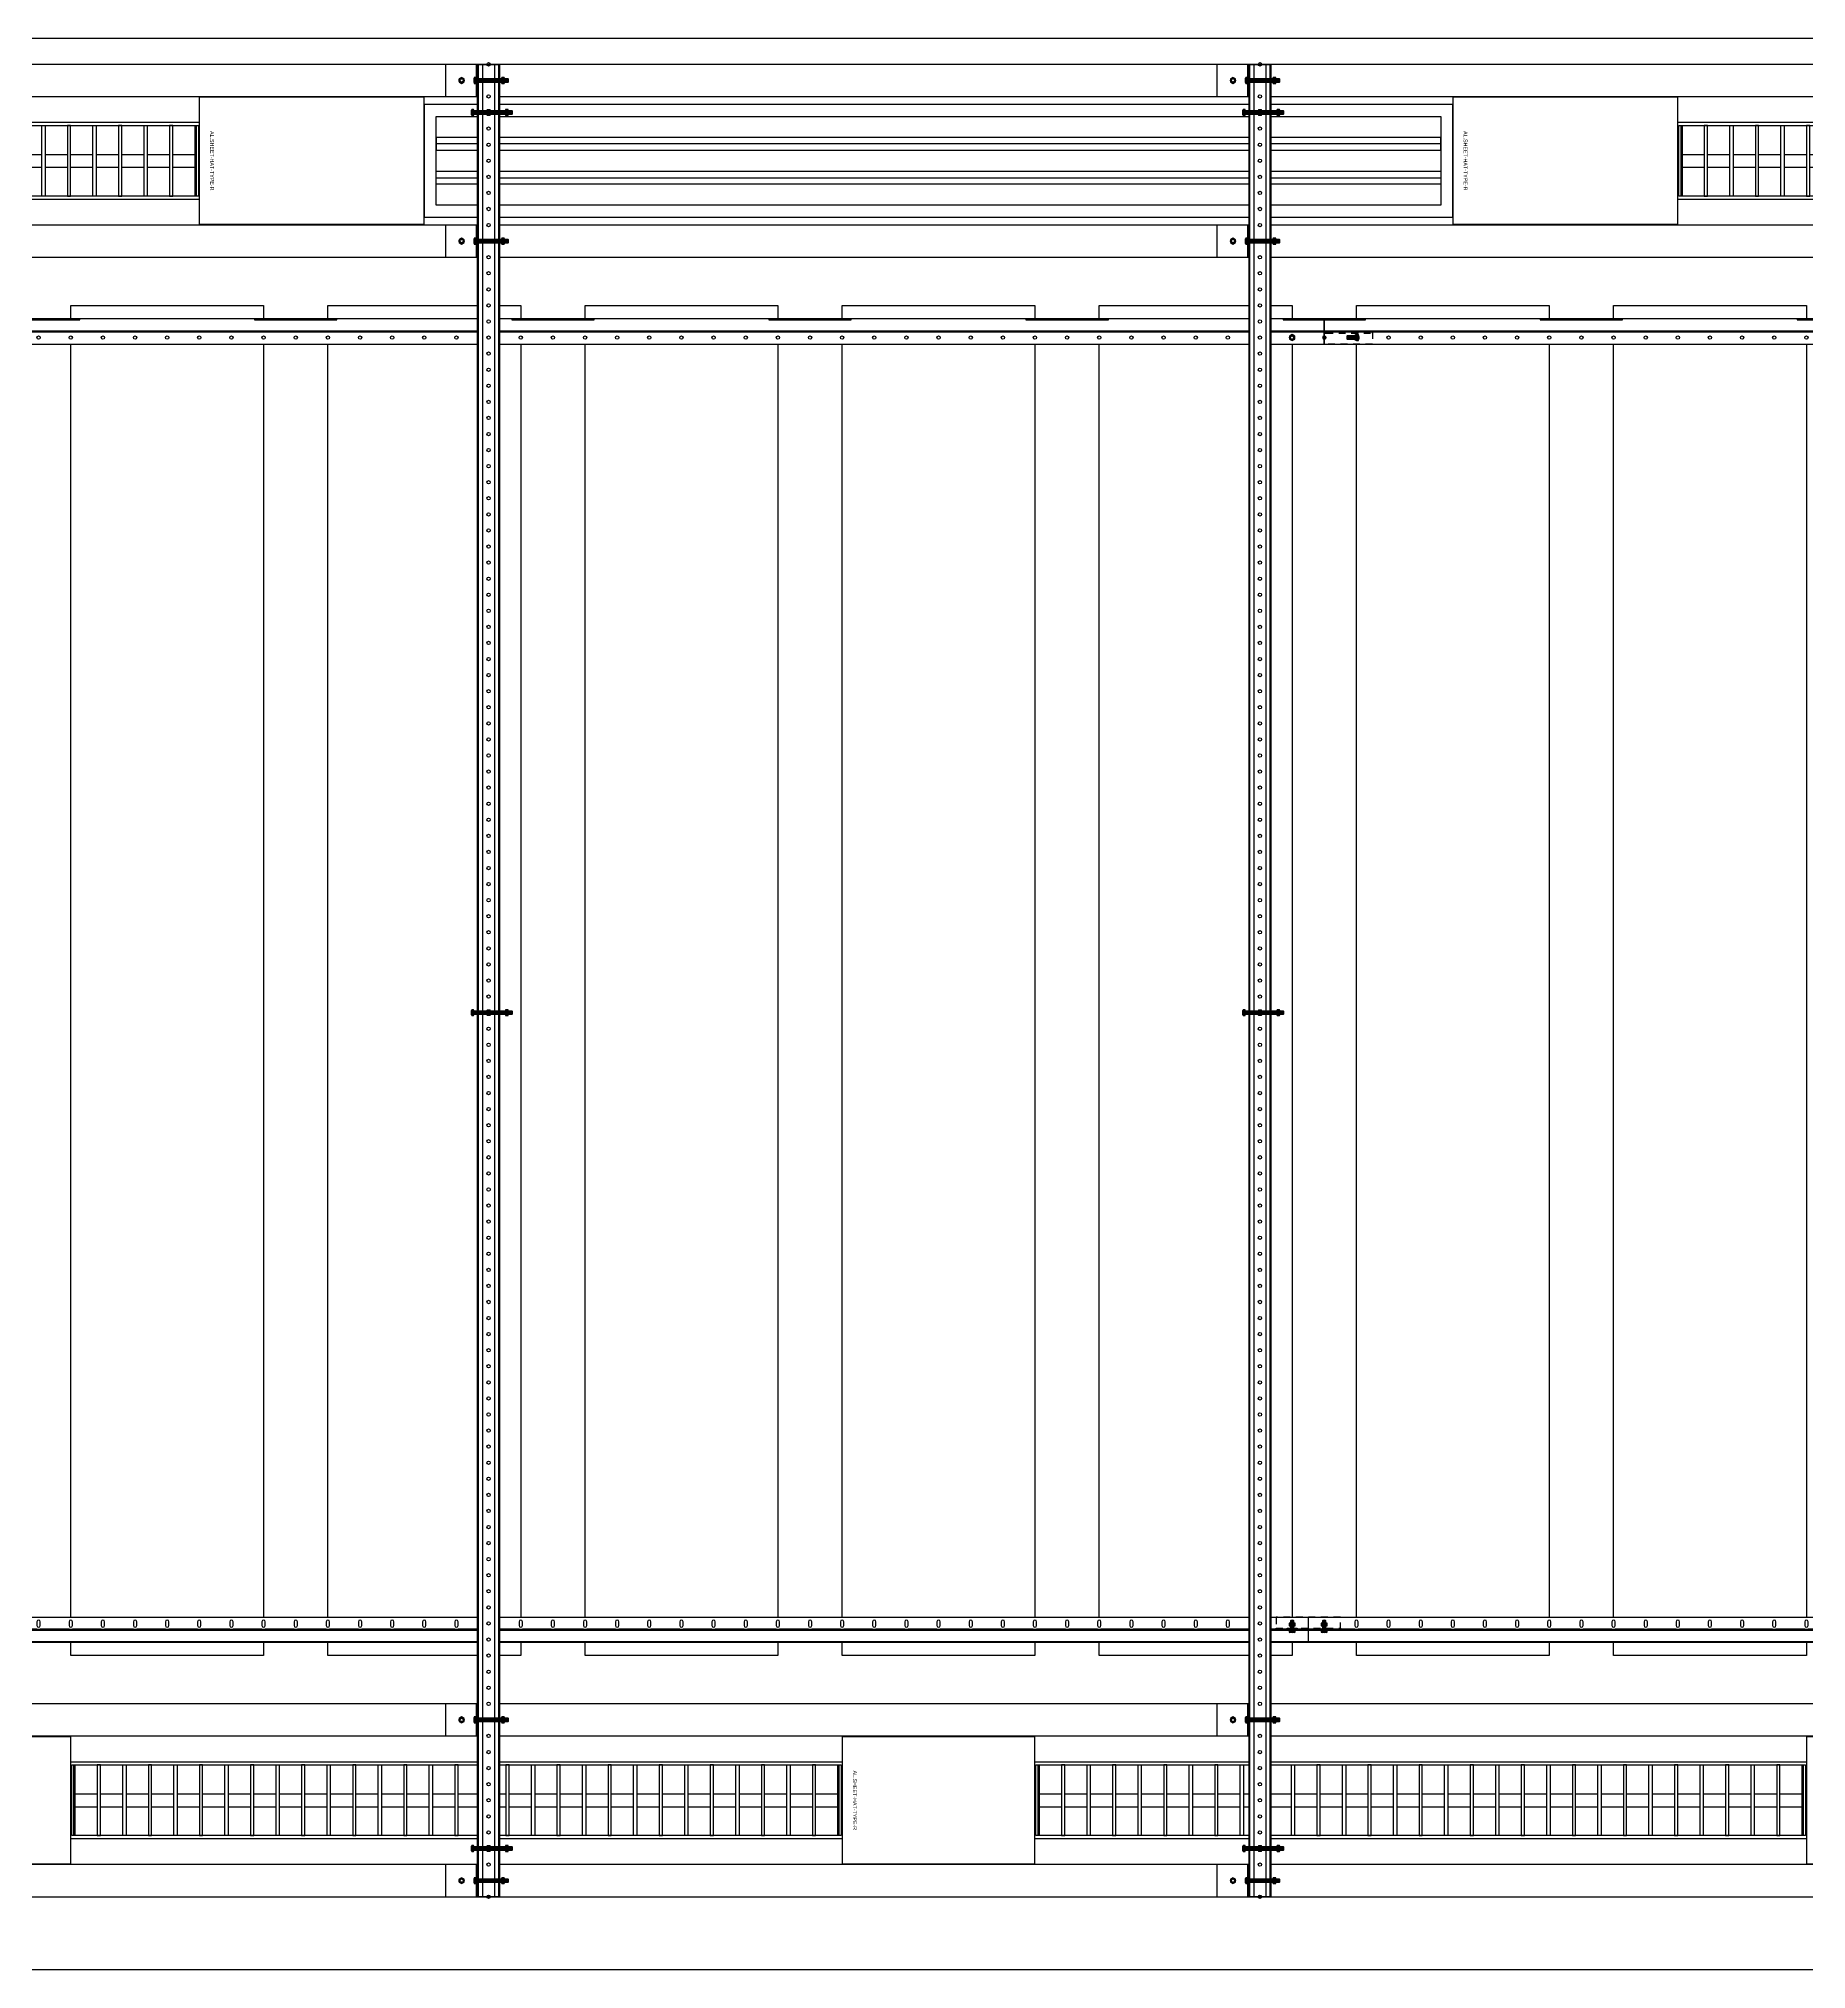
# Model space of a CAD drawing. Header units: millimetres. Extents: x -962357 to -591296, y -223672 to 59420.
# Drawn here: x -806980 to -804230, y -129772 to -126769 of the extents above; entities that cross this region are included whole.
import ezdxf
from ezdxf.enums import TextEntityAlignment as Align

# ---------------------------------------------------------------- set-up
doc = ezdxf.new("R2010")
doc.units = ezdxf.units.MM
doc.linetypes.add('TA_HL_003.00000', pattern=[19.5, 10.65, -8.85])
for name, color, linetype in [('000 - H A T C H', 8, 'Continuous'), ('000 - WIPEOUT', 250, 'Continuous'), ('001 - ASCESSORIES', 251, 'Continuous'), ('A04_TUBE SERIES', 2, 'Continuous'), ('A11_ALU.SOLID SHEET', 2, 'Continuous')]:
    doc.layers.add(name, color=color, linetype=linetype)
pattern_1 = [(110, (-0.5, 0), (-0.939693, -0.34202), []), (110, (-0.2012, 0.6409), (-0.939693, -0.34202), [1.25, -0.25, 0, -0.25])]

# ---------------------------------------------------------------- blocks, each defined once
blk = doc.blocks.new('*U4621')
at = {"color": 1}
blk.add_wipeout([(600, -60), (-600, -60), (-600, 60), (600, 60)], dxfattribs=at).dxf.layer = '000 - WIPEOUT'
at = {"layer": '001 - ASCESSORIES', "color": 0}
blk.add_lwpolyline([(600, -60), (-600, -60), (-600, 60), (600, 60)], close=True, dxfattribs=at)
at = {"layer": '001 - ASCESSORIES'}
for points in [[(-593.5, -55), (-598.5, -55), (-598.5, 55), (-593.5, 55)], [(595, -55), (-595, -55), (-595, 55), (595, 55)], [(-558.8, -55), (-553.8, -55), (-553.8, 55), (-558.8, 55)], [(-514, -55), (-519, -55), (-519, 55), (-514, 55)], [(-479.3, -55), (-474.3, -55), (-474.3, 55), (-479.3, 55)], [(-434.6, -55), (-439.6, -55), (-439.6, 55), (-434.6, 55)], [(-399.8, -55), (-394.8, -55), (-394.8, 55), (-399.8, 55)], [(-355.1, -55), (-360.1, -55), (-360.1, 55), (-355.1, 55)], [(-320.4, -55), (-315.4, -55), (-315.4, 55), (-320.4, 55)], [(-275.6, -55), (-280.6, -55), (-280.6, 55), (-275.6, 55)], [(-240.9, -55), (-235.9, -55), (-235.9, 55), (-240.9, 55)], [(-196.2, -55), (-201.2, -55), (-201.2, 55), (-196.2, 55)], [(-161.4, -55), (-156.4, -55), (-156.4, 55), (-161.4, 55)], [(-116.7, -55), (-121.7, -55), (-121.7, 55), (-116.7, 55)], [(-82, -55), (-77, -55), (-77, 55), (-82, 55)], [(-37.2, -55), (-42.2, -55), (-42.2, 55), (-37.2, 55)], [(-2.5, -55), (2.5, -55), (2.5, 55), (-2.5, 55)], [(42.2, -55), (37.2, -55), (37.2, 55), (42.2, 55)], [(77, -55), (82, -55), (82, 55), (77, 55)], [(121.7, -55), (116.7, -55), (116.7, 55), (121.7, 55)], [(156.4, -55), (161.4, -55), (161.4, 55), (156.4, 55)], [(201.2, -55), (196.2, -55), (196.2, 55), (201.2, 55)], [(235.9, -55), (240.9, -55), (240.9, 55), (235.9, 55)], [(280.6, -55), (275.6, -55), (275.6, 55), (280.6, 55)], [(315.4, -55), (320.4, -55), (320.4, 55), (315.4, 55)], [(360.1, -55), (355.1, -55), (355.1, 55), (360.1, 55)], [(394.8, -55), (399.8, -55), (399.8, 55), (394.8, 55)], [(439.6, -55), (434.6, -55), (434.6, 55), (439.6, 55)], [(474.3, -55), (479.3, -55), (479.3, 55), (474.3, 55)], [(519, -55), (514, -55), (514, 55), (519, 55)], [(553.8, -55), (558.8, -55), (558.8, 55), (553.8, 55)], [(598.5, -55), (593.5, -55), (593.5, 55), (598.5, 55)]]:
    blk.add_lwpolyline(points, close=True, dxfattribs=at)
for points in [[(-593.5, 10), (-558.8, 10)], [(-553.8, 10), (-519, 10)], [(-514, 10), (-479.3, 10)], [(-474.3, 10), (-439.6, 10)], [(-434.6, 10), (-399.8, 10)], [(-394.8, 10), (-360.1, 10)], [(-355.1, 10), (-320.4, 10)], [(-315.4, 10), (-280.6, 10)], [(-275.6, 10), (-240.9, 10)], [(-235.9, 10), (-201.2, 10)], [(-196.2, 10), (-161.4, 10)], [(-156.4, 10), (-121.7, 10)], [(-116.7, 10), (-82, 10)], [(-77, 10), (-42.2, 10)], [(-37.2, 10), (-2.5, 10)], [(2.5, 10), (37.2, 10)], [(42.2, 10), (77, 10)], [(82, 10), (116.7, 10)], [(121.7, 10), (156.4, 10)], [(161.4, 10), (196.2, 10)], [(201.2, 10), (235.9, 10)], [(240.9, 10), (275.6, 10)], [(280.6, 10), (315.4, 10)], [(320.4, 10), (355.1, 10)], [(360.1, 10), (394.8, 10)], [(399.8, 10), (434.6, 10)], [(439.6, 10), (474.3, 10)], [(479.3, 10), (514, 10)], [(519, 10), (553.8, 10)], [(558.8, 10), (593.5, 10)], [(-593.5, -10), (-558.8, -10)], [(-553.8, -10), (-519, -10)], [(-514, -10), (-479.3, -10)], [(-474.3, -10), (-439.6, -10)], [(-434.6, -10), (-399.8, -10)], [(-394.8, -10), (-360.1, -10)], [(-355.1, -10), (-320.4, -10)], [(-315.4, -10), (-280.6, -10)], [(-275.6, -10), (-240.9, -10)], [(-235.9, -10), (-201.2, -10)], [(-196.2, -10), (-161.4, -10)], [(-156.4, -10), (-121.7, -10)], [(-116.7, -10), (-82, -10)], [(-77, -10), (-42.2, -10)], [(-37.2, -10), (-2.5, -10)], [(2.5, -10), (37.2, -10)], [(42.2, -10), (77, -10)], [(82, -10), (116.7, -10)], [(121.7, -10), (156.4, -10)], [(161.4, -10), (196.2, -10)], [(201.2, -10), (235.9, -10)], [(240.9, -10), (275.6, -10)], [(280.6, -10), (315.4, -10)], [(320.4, -10), (355.1, -10)], [(360.1, -10), (394.8, -10)], [(399.8, -10), (434.6, -10)], [(439.6, -10), (474.3, -10)], [(479.3, -10), (514, -10)], [(519, -10), (553.8, -10)], [(558.8, -10), (593.5, -10)]]:
    blk.add_lwpolyline(points, dxfattribs=at)
blk = doc.blocks.new('*U4622')
at = {"layer": 'A11_ALU.SOLID SHEET', "color": 0}
blk.add_lwpolyline([(350, -98.8), (350, 98.8), (0, 98.8), (0, -98.8)], close=True, dxfattribs=at)
at = {"layer": 'Defpoints', "color": 250}
blk.add_point((0, 0), dxfattribs=at)
blk.add_text('AL.SHEET-HAT-TYPE-R', height=6, rotation=270, dxfattribs=at).set_placement((15, 0), align=Align.BOTTOM_CENTER)
blk = doc.blocks.new('*U4623')
at = {"layer": '001 - ASCESSORIES', "color": 0, "linetype": 'ByBlock'}
blk.add_lwpolyline([(800, 87.5), (-800, 87.5), (-800, -87.5), (800, -87.5)], close=True, dxfattribs=at)
at = {"layer": '001 - ASCESSORIES', "linetype": 'ByBlock'}
for points in [[(-781.5, 69), (781.5, 69), (781.5, -69), (-781.5, -69)], [(781.5, 36.3), (-781.5, 36.3), (-781.5, 16.3), (781.5, 16.3)], [(-781.5, -16.3), (781.5, -16.3), (781.5, -36.3), (-781.5, -36.3)]]:
    blk.add_lwpolyline(points, close=True, dxfattribs=at)
for points in [[(781.5, 26.3), (-781.5, 26.3)], [(-781.5, -26.3), (781.5, -26.3)]]:
    blk.add_lwpolyline(points, dxfattribs=at)
blk = doc.blocks.new('*U4626')
at = {"layer": 'A11_ALU.SOLID SHEET', "color": 0}
blk.add_lwpolyline([(300, -98.8), (300, 98.8), (0, 98.8), (0, -98.8)], close=True, dxfattribs=at)
at = {"layer": 'Defpoints', "color": 250}
blk.add_point((0, 0), dxfattribs=at)
blk.add_text('AL.SHEET-HAT-TYPE-R', height=6, rotation=270, dxfattribs=at).set_placement((15, 0), align=Align.BOTTOM_CENTER)
blk = doc.blocks.new('*U4642')
blk.add_attdef('EXTR.OVL-LENGTH_', (-25, -59.1), '', height=5)
blk.add_wipeout([(-25, 0), (25, 0), (25, 67400), (-25, 67400)]).dxf.layer = '000 - WIPEOUT'
at = {"layer": 'A04_TUBE SERIES', "color": 0}
blk.add_lwpolyline([(-25, 0), (25, 0), (25, 67400), (-25, 67400)], close=True, dxfattribs=at)
blk = doc.blocks.new('*U4644')
blk.add_attdef('EXTR.OVL-LENGTH_', (-25, -59.1), '', height=5)
blk.add_wipeout([(-25, 0), (25, 0), (25, 67400), (-25, 67400)]).dxf.layer = '000 - WIPEOUT'
at = {"layer": 'A04_TUBE SERIES', "color": 0}
blk.add_lwpolyline([(-25, 0), (25, 0), (25, 67400), (-25, 67400)], close=True, dxfattribs=at)
blk = doc.blocks.new('*U4646')
blk.add_attdef('EXTR.OVL-LENGTH_', (-25, -59.1), '', height=5)
blk.add_wipeout([(-25, 0), (25, 0), (25, 67400), (-25, 67400)]).dxf.layer = '000 - WIPEOUT'
at = {"layer": 'A04_TUBE SERIES', "color": 0}
blk.add_lwpolyline([(-25, 0), (25, 0), (25, 67400), (-25, 67400)], close=True, dxfattribs=at)
blk = doc.blocks.new('*U4648')
blk.add_attdef('EXTR.OVL-LENGTH_', (-25, -59.1), '', height=5)
blk.add_wipeout([(-25, 0), (25, 0), (25, 67400), (-25, 67400)]).dxf.layer = '000 - WIPEOUT'
at = {"layer": 'A04_TUBE SERIES', "color": 0}
blk.add_lwpolyline([(-25, 0), (25, 0), (25, 67400), (-25, 67400)], close=True, dxfattribs=at)
blk = doc.blocks.new('*U4717')
at = {"color": 3}
for points in [[(-1050, -11250), (1050, -11250), (1050, -11550), (-1050, -11550)], [(-1050, -11650), (1050, -11650), (1050, -11950), (-1050, -11950)], [(-1050, -12050), (1050, -12050), (1050, -12350), (-1050, -12350)], [(-1050, -12450), (1050, -12450), (1050, -12750), (-1050, -12750)], [(-1050, -12850), (1050, -12850), (1050, -13150), (-1050, -13150)], [(-1050, -13250), (1050, -13250), (1050, -13550), (-1050, -13550)], [(-1050, -13650), (1050, -13650), (1050, -13950), (-1050, -13950)]]:
    blk.add_wipeout(points, dxfattribs=at).dxf.layer = '000 - WIPEOUT'
at = {"layer": 'A11_ALU.SOLID SHEET', "color": 0, "linetype": 'ByBlock'}
for points in [[(-1050, -11550), (1050, -11550), (1050, -11250), (-1050, -11250)], [(-1050, -11950), (1050, -11950), (1050, -11650), (-1050, -11650)], [(-1050, -12350), (1050, -12350), (1050, -12050), (-1050, -12050)], [(-1050, -12750), (1050, -12750), (1050, -12450), (-1050, -12450)], [(-1050, -13150), (1050, -13150), (1050, -12850), (-1050, -12850)], [(-1050, -13550), (1050, -13550), (1050, -13250), (-1050, -13250)], [(-1050, -13950), (1050, -13950), (1050, -13650), (-1050, -13650)]]:
    blk.add_lwpolyline(points, close=True, dxfattribs=at)
blk = doc.blocks.new('000 - ASSCESSORIES_FAMELINE_GALV.BRACKET_FITTING_Z-PROFILE_HR-02AA_TOP_VIEW')
blk.add_wipeout([(-1200, 39), (1200, 39), (1200, 0), (-1200, 0)]).dxf.layer = '000 - WIPEOUT'
at = {"layer": '001 - ASCESSORIES', "linetype": 'Continuous'}
for p, q in [((-1200, 39), (1200, 39)), ((-1200, 0), (1200, 0))]:
    blk.add_line(p, q, dxfattribs=at)
at = {"layer": '001 - ASCESSORIES', "color": 1, "linetype": 'ByBlock'}
for p, q in [((-1127.6, 20.2), (-1127.6, 19)), ((-1077.6, 20.2), (-1077.6, 19)), ((-1027.6, 20.2), (-1027.6, 19)), ((-977.6, 20.2), (-977.6, 19)), ((-927.6, 20.2), (-927.6, 19)), ((-877.6, 20.2), (-877.6, 19)), ((-827.6, 20.2), (-827.6, 19)), ((-777.6, 20.2), (-777.6, 19)), ((-727.6, 20.2), (-727.6, 19)), ((-677.6, 20.2), (-677.6, 19)), ((-627.6, 20.2), (-627.6, 19)), ((-577.6, 20.2), (-577.6, 19)), ((-527.6, 20.2), (-527.6, 19)), ((-477.6, 20.2), (-477.6, 19)), ((-427.6, 20.2), (-427.6, 19)), ((-377.6, 20.2), (-377.6, 19)), ((-327.6, 20.2), (-327.6, 19)), ((-277.6, 20.2), (-277.6, 19)), ((-227.6, 20.2), (-227.6, 19)), ((-177.6, 20.2), (-177.6, 19)), ((-127.6, 20.2), (-127.6, 19)), ((-77.6, 20.2), (-77.6, 19)), ((-27.6, 20.2), (-27.6, 19)), ((22.4, 20.2), (22.4, 19)), ((72.4, 20.2), (72.4, 19)), ((122.4, 20.2), (122.4, 19)), ((172.4, 20.2), (172.4, 19)), ((222.4, 20.2), (222.4, 19)), ((272.4, 20.2), (272.4, 19)), ((322.4, 20.2), (322.4, 19)), ((372.4, 20.2), (372.4, 19)), ((422.4, 20.2), (422.4, 19)), ((472.4, 20.2), (472.4, 19)), ((522.4, 20.2), (522.4, 19)), ((572.4, 20.2), (572.4, 19)), ((622.4, 20.2), (622.4, 19)), ((672.4, 20.2), (672.4, 19)), ((722.4, 20.2), (722.4, 19)), ((772.4, 20.2), (772.4, 19)), ((822.4, 20.2), (822.4, 19)), ((872.4, 20.2), (872.4, 19)), ((922.4, 20.2), (922.4, 19)), ((972.4, 20.2), (972.4, 19)), ((1022.4, 20.2), (1022.4, 19)), ((1072.4, 20.2), (1072.4, 19)), ((1122.4, 20.2), (1122.4, 19)), ((1172.4, 20.2), (1172.4, 19))]:
    blk.add_line(p, q, dxfattribs=at)
at = {"layer": '001 - ASCESSORIES', "color": 0, "linetype": 'ByBlock'}
blk.add_lwpolyline([(-1200, 39), (1200, 39), (1200, 19), (-1200, 19)], close=True, dxfattribs=at)
at = {"layer": '001 - ASCESSORIES'}
for points in [[(-1172.4, 26), (-1172.4, 32, 1), (-1177.6, 32), (-1177.6, 26, 1)], [(-1122.4, 26), (-1122.4, 32, 1), (-1127.6, 32), (-1127.6, 26, 1)], [(-1072.4, 26), (-1072.4, 32, 1), (-1077.6, 32), (-1077.6, 26, 1)], [(-1022.4, 26), (-1022.4, 32, 1), (-1027.6, 32), (-1027.6, 26, 1)], [(-972.4, 26), (-972.4, 32, 1), (-977.6, 32), (-977.6, 26, 1)], [(-922.4, 26), (-922.4, 32, 1), (-927.6, 32), (-927.6, 26, 1)], [(-872.4, 26), (-872.4, 32, 1), (-877.6, 32), (-877.6, 26, 1)], [(-822.4, 26), (-822.4, 32, 1), (-827.6, 32), (-827.6, 26, 1)], [(-772.4, 26), (-772.4, 32, 1), (-777.6, 32), (-777.6, 26, 1)], [(-722.4, 26), (-722.4, 32, 1), (-727.6, 32), (-727.6, 26, 1)], [(-672.4, 26), (-672.4, 32, 1), (-677.6, 32), (-677.6, 26, 1)], [(-622.4, 26), (-622.4, 32, 1), (-627.6, 32), (-627.6, 26, 1)], [(-572.4, 26), (-572.4, 32, 1), (-577.6, 32), (-577.6, 26, 1)], [(-522.4, 26), (-522.4, 32, 1), (-527.6, 32), (-527.6, 26, 1)], [(-472.4, 26), (-472.4, 32, 1), (-477.6, 32), (-477.6, 26, 1)], [(-422.4, 26), (-422.4, 32, 1), (-427.6, 32), (-427.6, 26, 1)], [(-372.4, 26), (-372.4, 32, 1), (-377.6, 32), (-377.6, 26, 1)], [(-322.4, 26), (-322.4, 32, 1), (-327.6, 32), (-327.6, 26, 1)], [(-272.4, 26), (-272.4, 32, 1), (-277.6, 32), (-277.6, 26, 1)], [(-222.4, 26), (-222.4, 32, 1), (-227.6, 32), (-227.6, 26, 1)], [(-172.4, 26), (-172.4, 32, 1), (-177.6, 32), (-177.6, 26, 1)], [(-122.4, 26), (-122.4, 32, 1), (-127.6, 32), (-127.6, 26, 1)], [(-72.4, 26), (-72.4, 32, 1), (-77.6, 32), (-77.6, 26, 1)], [(-22.4, 26), (-22.4, 32, 1), (-27.6, 32), (-27.6, 26, 1)], [(27.6, 26), (27.6, 32, 1), (22.4, 32), (22.4, 26, 1)], [(77.6, 26), (77.6, 32, 1), (72.4, 32), (72.4, 26, 1)], [(127.6, 26), (127.6, 32, 1), (122.4, 32), (122.4, 26, 1)], [(177.6, 26), (177.6, 32, 1), (172.4, 32), (172.4, 26, 1)], [(227.6, 26), (227.6, 32, 1), (222.4, 32), (222.4, 26, 1)], [(277.6, 26), (277.6, 32, 1), (272.4, 32), (272.4, 26, 1)], [(327.6, 26), (327.6, 32, 1), (322.4, 32), (322.4, 26, 1)], [(377.6, 26), (377.6, 32, 1), (372.4, 32), (372.4, 26, 1)], [(427.6, 26), (427.6, 32, 1), (422.4, 32), (422.4, 26, 1)], [(477.6, 26), (477.6, 32, 1), (472.4, 32), (472.4, 26, 1)], [(527.6, 26), (527.6, 32, 1), (522.4, 32), (522.4, 26, 1)], [(577.6, 26), (577.6, 32, 1), (572.4, 32), (572.4, 26, 1)], [(627.6, 26), (627.6, 32, 1), (622.4, 32), (622.4, 26, 1)], [(677.6, 26), (677.6, 32, 1), (672.4, 32), (672.4, 26, 1)], [(727.6, 26), (727.6, 32, 1), (722.4, 32), (722.4, 26, 1)], [(777.6, 26), (777.6, 32, 1), (772.4, 32), (772.4, 26, 1)], [(827.6, 26), (827.6, 32, 1), (822.4, 32), (822.4, 26, 1)], [(877.6, 26), (877.6, 32, 1), (872.4, 32), (872.4, 26, 1)], [(927.6, 26), (927.6, 32, 1), (922.4, 32), (922.4, 26, 1)], [(977.6, 26), (977.6, 32, 1), (972.4, 32), (972.4, 26, 1)], [(1027.6, 26), (1027.6, 32, 1), (1022.4, 32), (1022.4, 26, 1)], [(1077.6, 26), (1077.6, 32, 1), (1072.4, 32), (1072.4, 26, 1)], [(1127.6, 26), (1127.6, 32, 1), (1122.4, 32), (1122.4, 26, 1)], [(1177.6, 26), (1177.6, 32, 1), (1172.4, 32), (1172.4, 26, 1)]]:
    blk.add_lwpolyline(points, format="xyb", close=True, dxfattribs=at)
at = {"layer": '001 - ASCESSORIES', "color": 1, "linetype": 'ByBlock'}
for points in [[(-1200, 20.2), (-1177.6, 20.2), (-1177.6, 19), (-1200, 19)], [(-1177.6, 20.2), (-1172.4, 20.2), (-1172.4, 19), (-1177.6, 19)], [(-1127.6, 20.2), (-1172.4, 20.2), (-1172.4, 19), (-1127.6, 19)], [(-1127.6, 20.2), (-1122.4, 20.2), (-1122.4, 19), (-1127.6, 19)], [(-1077.6, 20.2), (-1122.4, 20.2), (-1122.4, 19), (-1077.6, 19)], [(-1077.6, 20.2), (-1072.4, 20.2), (-1072.4, 19), (-1077.6, 19)], [(-1027.6, 20.2), (-1072.4, 20.2), (-1072.4, 19), (-1027.6, 19)], [(-1027.6, 20.2), (-1022.4, 20.2), (-1022.4, 19), (-1027.6, 19)], [(-977.6, 20.2), (-1022.4, 20.2), (-1022.4, 19), (-977.6, 19)], [(-977.6, 20.2), (-972.4, 20.2), (-972.4, 19), (-977.6, 19)], [(-927.6, 20.2), (-972.4, 20.2), (-972.4, 19), (-927.6, 19)], [(-927.6, 20.2), (-922.4, 20.2), (-922.4, 19), (-927.6, 19)], [(-877.6, 20.2), (-922.4, 20.2), (-922.4, 19), (-877.6, 19)], [(-877.6, 20.2), (-872.4, 20.2), (-872.4, 19), (-877.6, 19)], [(-827.6, 20.2), (-872.4, 20.2), (-872.4, 19), (-827.6, 19)], [(-827.6, 20.2), (-822.4, 20.2), (-822.4, 19), (-827.6, 19)], [(-777.6, 20.2), (-822.4, 20.2), (-822.4, 19), (-777.6, 19)], [(-777.6, 20.2), (-772.4, 20.2), (-772.4, 19), (-777.6, 19)], [(-727.6, 20.2), (-772.4, 20.2), (-772.4, 19), (-727.6, 19)], [(-727.6, 20.2), (-722.4, 20.2), (-722.4, 19), (-727.6, 19)], [(-677.6, 20.2), (-722.4, 20.2), (-722.4, 19), (-677.6, 19)], [(-677.6, 20.2), (-672.4, 20.2), (-672.4, 19), (-677.6, 19)], [(-627.6, 20.2), (-672.4, 20.2), (-672.4, 19), (-627.6, 19)], [(-627.6, 20.2), (-622.4, 20.2), (-622.4, 19), (-627.6, 19)], [(-577.6, 20.2), (-622.4, 20.2), (-622.4, 19), (-577.6, 19)], [(-577.6, 20.2), (-572.4, 20.2), (-572.4, 19), (-577.6, 19)], [(-527.6, 20.2), (-572.4, 20.2), (-572.4, 19), (-527.6, 19)], [(-527.6, 20.2), (-522.4, 20.2), (-522.4, 19), (-527.6, 19)], [(-477.6, 20.2), (-522.4, 20.2), (-522.4, 19), (-477.6, 19)], [(-477.6, 20.2), (-472.4, 20.2), (-472.4, 19), (-477.6, 19)], [(-427.6, 20.2), (-472.4, 20.2), (-472.4, 19), (-427.6, 19)], [(-427.6, 20.2), (-422.4, 20.2), (-422.4, 19), (-427.6, 19)], [(-377.6, 20.2), (-422.4, 20.2), (-422.4, 19), (-377.6, 19)], [(-377.6, 20.2), (-372.4, 20.2), (-372.4, 19), (-377.6, 19)], [(-327.6, 20.2), (-372.4, 20.2), (-372.4, 19), (-327.6, 19)], [(-327.6, 20.2), (-322.4, 20.2), (-322.4, 19), (-327.6, 19)], [(-277.6, 20.2), (-322.4, 20.2), (-322.4, 19), (-277.6, 19)], [(-277.6, 20.2), (-272.4, 20.2), (-272.4, 19), (-277.6, 19)], [(-227.6, 20.2), (-272.4, 20.2), (-272.4, 19), (-227.6, 19)], [(-227.6, 20.2), (-222.4, 20.2), (-222.4, 19), (-227.6, 19)], [(-177.6, 20.2), (-222.4, 20.2), (-222.4, 19), (-177.6, 19)], [(-177.6, 20.2), (-172.4, 20.2), (-172.4, 19), (-177.6, 19)], [(-127.6, 20.2), (-172.4, 20.2), (-172.4, 19), (-127.6, 19)], [(-127.6, 20.2), (-122.4, 20.2), (-122.4, 19), (-127.6, 19)], [(-77.6, 20.2), (-122.4, 20.2), (-122.4, 19), (-77.6, 19)], [(-77.6, 20.2), (-72.4, 20.2), (-72.4, 19), (-77.6, 19)], [(-27.6, 20.2), (-72.4, 20.2), (-72.4, 19), (-27.6, 19)], [(-27.6, 20.2), (-22.4, 20.2), (-22.4, 19), (-27.6, 19)], [(22.4, 20.2), (-22.4, 20.2), (-22.4, 19), (22.4, 19)], [(22.4, 20.2), (27.6, 20.2), (27.6, 19), (22.4, 19)], [(72.4, 20.2), (27.6, 20.2), (27.6, 19), (72.4, 19)], [(72.4, 20.2), (77.6, 20.2), (77.6, 19), (72.4, 19)], [(122.4, 20.2), (77.6, 20.2), (77.6, 19), (122.4, 19)], [(122.4, 20.2), (127.6, 20.2), (127.6, 19), (122.4, 19)], [(172.4, 20.2), (127.6, 20.2), (127.6, 19), (172.4, 19)], [(172.4, 20.2), (177.6, 20.2), (177.6, 19), (172.4, 19)], [(222.4, 20.2), (177.6, 20.2), (177.6, 19), (222.4, 19)], [(222.4, 20.2), (227.6, 20.2), (227.6, 19), (222.4, 19)], [(272.4, 20.2), (227.6, 20.2), (227.6, 19), (272.4, 19)], [(272.4, 20.2), (277.6, 20.2), (277.6, 19), (272.4, 19)], [(322.4, 20.2), (277.6, 20.2), (277.6, 19), (322.4, 19)], [(322.4, 20.2), (327.6, 20.2), (327.6, 19), (322.4, 19)], [(372.4, 20.2), (327.6, 20.2), (327.6, 19), (372.4, 19)], [(372.4, 20.2), (377.6, 20.2), (377.6, 19), (372.4, 19)], [(422.4, 20.2), (377.6, 20.2), (377.6, 19), (422.4, 19)], [(422.4, 20.2), (427.6, 20.2), (427.6, 19), (422.4, 19)], [(472.4, 20.2), (427.6, 20.2), (427.6, 19), (472.4, 19)], [(472.4, 20.2), (477.6, 20.2), (477.6, 19), (472.4, 19)], [(522.4, 20.2), (477.6, 20.2), (477.6, 19), (522.4, 19)], [(522.4, 20.2), (527.6, 20.2), (527.6, 19), (522.4, 19)], [(572.4, 20.2), (527.6, 20.2), (527.6, 19), (572.4, 19)], [(572.4, 20.2), (577.6, 20.2), (577.6, 19), (572.4, 19)], [(622.4, 20.2), (577.6, 20.2), (577.6, 19), (622.4, 19)], [(622.4, 20.2), (627.6, 20.2), (627.6, 19), (622.4, 19)], [(672.4, 20.2), (627.6, 20.2), (627.6, 19), (672.4, 19)], [(672.4, 20.2), (677.6, 20.2), (677.6, 19), (672.4, 19)], [(722.4, 20.2), (677.6, 20.2), (677.6, 19), (722.4, 19)], [(722.4, 20.2), (727.6, 20.2), (727.6, 19), (722.4, 19)], [(772.4, 20.2), (727.6, 20.2), (727.6, 19), (772.4, 19)], [(772.4, 20.2), (777.6, 20.2), (777.6, 19), (772.4, 19)], [(822.4, 20.2), (777.6, 20.2), (777.6, 19), (822.4, 19)], [(822.4, 20.2), (827.6, 20.2), (827.6, 19), (822.4, 19)], [(872.4, 20.2), (827.6, 20.2), (827.6, 19), (872.4, 19)], [(872.4, 20.2), (877.6, 20.2), (877.6, 19), (872.4, 19)], [(922.4, 20.2), (877.6, 20.2), (877.6, 19), (922.4, 19)], [(922.4, 20.2), (927.6, 20.2), (927.6, 19), (922.4, 19)], [(972.4, 20.2), (927.6, 20.2), (927.6, 19), (972.4, 19)], [(972.4, 20.2), (977.6, 20.2), (977.6, 19), (972.4, 19)], [(1022.4, 20.2), (977.6, 20.2), (977.6, 19), (1022.4, 19)], [(1022.4, 20.2), (1027.6, 20.2), (1027.6, 19), (1022.4, 19)], [(1072.4, 20.2), (1027.6, 20.2), (1027.6, 19), (1072.4, 19)], [(1072.4, 20.2), (1077.6, 20.2), (1077.6, 19), (1072.4, 19)], [(1122.4, 20.2), (1077.6, 20.2), (1077.6, 19), (1122.4, 19)], [(1122.4, 20.2), (1127.6, 20.2), (1127.6, 19), (1122.4, 19)], [(1172.4, 20.2), (1127.6, 20.2), (1127.6, 19), (1172.4, 19)], [(1172.4, 20.2), (1177.6, 20.2), (1177.6, 19), (1172.4, 19)], [(1200, 20.2), (1177.6, 20.2), (1177.6, 19), (1200, 19)]]:
    blk.add_lwpolyline(points, close=True, dxfattribs=at)
at = {"layer": '001 - ASCESSORIES'}
blk.add_lwpolyline([(-1200, 19), (1200, 19), (1200, 0), (-1200, 0)], close=True, dxfattribs=at)
at = {"layer": '001 - ASCESSORIES', "color": 2}
blk.add_lwpolyline([(-1200, 1.2), (1200, 1.2), (1200, 0), (-1200, 0)], close=True, dxfattribs=at)
blk = doc.blocks.new('*U4662')
at = {"color": 1}
for p, q in [((-3.5, 4.5), (3.5, 4.5)), ((-3.5, 0), (3.5, 0))]:
    blk.add_line(p, q, dxfattribs=at)
at = {"color": 0}
for points in [[(-2.3, 4.2, 0.249893), (-4.6, 4.2), (-4.6, 0.3, 0.249893), (-2.3, 0.3)], [(2.3, 4.2, 0.062422), (0, 4.5, 0.062422), (-2.3, 4.2), (-2.3, 0.3, 0.061692), (0, 0, 0.061692), (2.3, 0.3)], [(4.6, 4.2, 0.249893), (2.3, 4.2), (2.3, 0.3, 0.249893), (4.6, 0.3)]]:
    blk.add_lwpolyline(points, format="xyb", close=True, dxfattribs=at)
blk = doc.blocks.new('*U4707')
at = {"layer": '000 - H A T C H'}
h = blk.add_hatch(color=250, dxfattribs=at)
h.dxf.hatch_style = 1
edge = h.paths.add_edge_path()
edge.add_line((0.3, 4.6), (4.2, 4.6))
edge.add_arc((2, 3.5), 2.45, 0, 28.0609, ccw=False)
edge.add_line((4.5, 3.5), (4.5, 0))
edge.add_arc((-4.9, 0), 9.36, -0.0239, 0.0239, ccw=False)
edge.add_line((4.5, 0), (4.5, 0))
edge.add_arc((-4.9, 0), 9.36, -0.0239, 0.0239, ccw=False)
edge.add_line((4.5, 0), (4.5, -3.5))
edge.add_arc((2, -3.5), 2.45, -28.0609, 0, ccw=False)
edge.add_line((4.2, -4.6), (0.3, -4.6))
edge.add_arc((2.5, -3.5), 2.45, 180, 208.0609, ccw=False)
edge.add_line((0, -3.5), (0, 3.5))
edge.add_arc((2.5, 3.5), 2.45, 151.9391, 180, ccw=False)
at = {"layer": '001 - ASCESSORIES', "color": 0, "rotation": 270}
blk.add_blockref('*U4662', (0, 0), dxfattribs=at)
blk = doc.blocks.new('*U4682')
at = {"color": 1}
for p, q in [((-3.5, 3.5), (3.5, 3.5)), ((-3.5, 0), (3.5, 0))]:
    blk.add_line(p, q, dxfattribs=at)
at = {"color": 0}
for points in [[(-2.3, 3.2, 0.249855), (-4.6, 3.2), (-4.6, 0.3, 0.249855), (-2.3, 0.3)], [(2.3, 3.2, 0.062432), (0, 3.5, 0.062432), (-2.3, 3.2), (-2.3, 0.3, 0.061701), (0, 0, 0.061701), (2.3, 0.3)], [(4.6, 3.2, 0.249855), (2.3, 3.2), (2.3, 0.3, 0.249855), (4.6, 0.3)]]:
    blk.add_lwpolyline(points, format="xyb", close=True, dxfattribs=at)
blk = doc.blocks.new('*U4688')
at = {"layer": '000 - H A T C H'}
h = blk.add_hatch(dxfattribs=at)
h.set_pattern_fill('ANSI35', color=8, scale=4, angle=65)
h.set_pattern_definition(pattern_1)
h.paths.add_polyline_path([(0, -2.5), (14.5, -2.5), (14.5, 2.5), (0, 2.5)])
at = {"color": 8}
blk.add_line((14.5, -2.5), (14.5, 2.5), dxfattribs=at)
at = {"color": 1}
blk.add_lwpolyline([(14.5, 2.5), (0, 2.5), (0, -2.5), (14.5, -2.5), (15, -2), (15, 2)], close=True, dxfattribs=at)
blk = doc.blocks.new('*U4699')
at = {"layer": '000 - H A T C H'}
h = blk.add_hatch(color=250, dxfattribs=at)
h.dxf.hatch_style = 1
edge = h.paths.add_edge_path()
edge.add_line((-0.3, -4.6), (-3.2, -4.6))
edge.add_arc((-1, -3.5), 2.45, 180, 208.0569, ccw=False)
edge.add_line((-3.5, -3.5), (-3.5, 0))
edge.add_arc((5.9, 0), 9.36, 179.9761, 180.0239, ccw=False)
edge.add_line((-3.5, 0), (-3.5, 0))
edge.add_arc((5.9, 0), 9.36, 179.9761, 180.0239, ccw=False)
edge.add_line((-3.5, 0), (-3.5, 3.5))
edge.add_arc((-1, 3.5), 2.45, 151.9431, 180, ccw=False)
edge.add_line((-3.2, 4.6), (-0.3, 4.6))
edge.add_arc((-2.5, 3.5), 2.45, 360, 388.0569, ccw=False)
edge.add_line((0, 3.5), (0, -3.5))
edge.add_arc((-2.5, -3.5), 2.45, 331.9431, 360, ccw=False)
blk.add_blockref('*U4688', (0, 0))
at = {"layer": '001 - ASCESSORIES', "rotation": 90}
blk.add_blockref('*U4682', (0, 0), dxfattribs=at)
blk = doc.blocks.new('000 - ASSCESSORIES_FAMELINE_GALV._SPICE-FOR_HR-02A_TOP_VIEW')
at = {"layer": '001 - ASCESSORIES', "color": 0, "linetype": 'ByBlock'}
blk.add_lwpolyline([(-50, 0), (50, 0), (50, 18.8), (-50, 18.8)], close=True, dxfattribs=at)
at = {"layer": '001 - ASCESSORIES', "linetype": 'ByBlock'}
blk.add_lwpolyline([(-50, 2), (50, 2), (50, 0), (-50, 0)], close=True, dxfattribs=at)
at = {"layer": '001 - ASCESSORIES', "color": 1}
for points in [[(-32.6, 2), (-17.4, 2), (-17.4, 0), (-32.6, 0)], [(22.4, 2), (27.6, 2), (27.6, 0), (22.4, 0)]]:
    blk.add_lwpolyline(points, close=True, dxfattribs=at)
blk = doc.blocks.new('*U4946')
at = {"layer": '001 - ASCESSORIES', "linetype": 'ByBlock', "rotation": 180}
blk.add_blockref('000 - ASSCESSORIES_FAMELINE_GALV.BRACKET_FITTING_Z-PROFILE_HR-02AA_TOP_VIEW', (-14400, 39), dxfattribs=at)
blk.add_blockref('000 - ASSCESSORIES_FAMELINE_GALV.BRACKET_FITTING_Z-PROFILE_HR-02AA_TOP_VIEW', (-12000, 39), dxfattribs=at)
at = {"layer": '001 - ASCESSORIES', "rotation": 270}
for name, p in [('*U4699', (-13225, 20)), ('*U4707', (-13225, 13.6))]:
    blk.add_blockref(name, p, dxfattribs=at)
at = {"layer": '001 - ASCESSORIES', "linetype": 'TA_HL_003.00000', "rotation": 180}
blk.add_blockref('000 - ASSCESSORIES_FAMELINE_GALV._SPICE-FOR_HR-02A_TOP_VIEW', (-13200, 18.8), dxfattribs=at)
at = {"layer": '001 - ASCESSORIES', "rotation": 270}
for name, p in [('*U4699', (-13175, 20)), ('*U4707', (-13175, 13.6))]:
    blk.add_blockref(name, p, dxfattribs=at)
blk = doc.blocks.new('000 - ASSCESSORIES_FAMELINE_GALV.BRACKET_FITTING_Z-PROFILE_HR-02B_TOP_VIEW')
blk.add_wipeout([(-1200, 39), (1200, 39), (1200, 0), (-1200, 0)]).dxf.layer = '000 - WIPEOUT'
at = {"layer": '001 - ASCESSORIES', "linetype": 'ByBlock'}
blk.add_line((1200, 20.2), (-1200, 20.2), dxfattribs=at)
at = {"layer": '001 - ASCESSORIES'}
blk.add_line((1200, 19), (-1200, 19), dxfattribs=at)
at = {"layer": '001 - ASCESSORIES', "color": 0}
blk.add_lwpolyline([(-1200, 39), (-1200, 19), (1200, 19), (1200, 39)], close=True, dxfattribs=at)
at = {"layer": '001 - ASCESSORIES'}
blk.add_lwpolyline([(-1200, 19), (-1200, 0), (1200, 0), (1200, 19)], close=True, dxfattribs=at)
at = {"layer": '001 - ASCESSORIES', "color": 2}
for points in [[(-1200, 1.2), (-1200, 0), (-1135.9, 0), (-1135.9, 1.2)], [(-864.1, 1.2), (-864.1, 0), (-735.9, 0), (-735.9, 1.2)], [(-464.1, 1.2), (-464.1, 0), (-335.9, 0), (-335.9, 1.2)], [(-64.1, 1.2), (-64.1, 0), (64.1, 0), (64.1, 1.2)], [(335.9, 1.2), (335.9, 0), (464.1, 0), (464.1, 1.2)], [(735.9, 1.2), (735.9, 0), (864.1, 0), (864.1, 1.2)], [(1135.9, 1.2), (1135.9, 0), (1200, 0), (1200, 1.2)]]:
    blk.add_lwpolyline(points, close=True, dxfattribs=at)
at = {"layer": '001 - ASCESSORIES'}
for centre in [(-1150, 29), (-1100, 29), (-1050, 29), (-1000, 29), (-950, 29), (-900, 29), (-850, 29), (-800, 29), (-750, 29), (-700, 29), (-650, 29), (-600, 29), (-550, 29), (-500, 29), (-450, 29), (-400, 29), (-350, 29), (-300, 29), (-250, 29), (-200, 29), (-150, 29), (-100, 29), (-50, 29), (0, 29), (50, 29), (100, 29), (150, 29), (200, 29), (250, 29), (300, 29), (350, 29), (400, 29), (450, 29), (500, 29), (550, 29), (600, 29), (650, 29), (700, 29), (750, 29), (800, 29), (850, 29), (900, 29), (950, 29), (1000, 29), (1050, 29), (1100, 29), (1150, 29)]:
    blk.add_circle(centre, 2.6, dxfattribs=at)
for centre, start, end in [((-1200, 29), 270, 90), ((1200, 29), 90, 270)]:
    blk.add_arc(centre, 2.6, start, end, dxfattribs=at)
blk = doc.blocks.new('000 - ASSCESSORIES_FAMELINE_GALV._SPICE-FOR_HR-02B_TOP_VIEW')
at = {"layer": '001 - ASCESSORIES', "linetype": 'ByBlock'}
blk.add_lwpolyline([(-75, 6.8), (75, 6.8), (75, 8.8), (-75, 8.8)], close=True, dxfattribs=at)
at = {"layer": '001 - ASCESSORIES', "color": 0, "linetype": 'ByBlock'}
blk.add_lwpolyline([(-75, 8.8), (75, 8.8), (75, -10), (-75, -10)], close=True, dxfattribs=at)
at = {"layer": '001 - ASCESSORIES', "color": 1}
for points in [[(-57.6, 6.8), (-42.4, 6.8), (-42.4, 8.8), (-57.6, 8.8)], [(-2.6, 6.8), (2.6, 6.8), (2.6, 8.8), (-2.6, 8.8)], [(47.4, 6.8), (52.6, 6.8), (52.6, 8.8), (47.4, 8.8)]]:
    blk.add_lwpolyline(points, close=True, dxfattribs=at)
blk.add_lwpolyline([(-55, -2.6), (-45, -2.6, 1), (-45, 2.6), (-55, 2.6, 1)], format="xyb", close=True, dxfattribs=at)
at = {"layer": '001 - ASCESSORIES'}
for centre in [(0, 0), (50, 0)]:
    blk.add_circle(centre, 2.6, dxfattribs=at)
blk = doc.blocks.new('*U4659')
at = {"layer": '001 - ASCESSORIES', "color": 0, "linetype": 'ByBlock'}
blk.add_blockref('000 - ASSCESSORIES_FAMELINE_GALV._SPICE-FOR_HR-02B_TOP_VIEW', (0, 0), dxfattribs=at)
blk = doc.blocks.new('*U4663')
at = {"layer": '001 - ASCESSORIES', "color": 0}
blk.add_lwpolyline([(4.6, 0), (2.3, 4), (-2.3, 4), (-4.6, 0), (-2.3, -4), (2.3, -4)], close=True, dxfattribs=at)
at = {"layer": '001 - ASCESSORIES', "color": 8}
blk.add_circle((0, 0), 3.85, dxfattribs=at)
at = {"layer": '001 - ASCESSORIES', "color": 0}
blk.add_circle((0, 0), 2.6, dxfattribs=at)
blk = doc.blocks.new('*U4664')
at = {"layer": '000 - H A T C H'}
h = blk.add_hatch(color=250, dxfattribs=at)
h.dxf.hatch_style = 1
h.paths.add_polyline_path([(4, -2.3), (4, 2.3), (0, 4.6), (-4, 2.3), (-4, -2.3), (0, -4.6)])
h.paths.add_polyline_path([(0, -2.6, -1), (0, 2.6, -1)], flags=16)
at = {"layer": '001 - ASCESSORIES', "color": 0, "rotation": 270}
blk.add_blockref('*U4663', (0, 0), dxfattribs=at)
blk = doc.blocks.new('*U4947')
blk.add_blockref('*U4699', (-13150, -10))
at = {"layer": '001 - ASCESSORIES', "color": 0, "linetype": 'ByBlock'}
blk.add_blockref('000 - ASSCESSORIES_FAMELINE_GALV.BRACKET_FITTING_Z-PROFILE_HR-02B_TOP_VIEW', (-14400, -39), dxfattribs=at)
blk.add_blockref('*U4699', (-13250, -10))
at = {"layer": '001 - ASCESSORIES', "linetype": 'TA_HL_003.00000', "rotation": 180}
blk.add_blockref('*U4659', (-13200, -10), dxfattribs=at)
blk.add_blockref('*U4659', (-13200, -10), dxfattribs=at)
at = {"layer": '001 - ASCESSORIES'}
blk.add_blockref('*U4664', (-13250, -10), dxfattribs=at)
at = {"layer": '001 - ASCESSORIES', "color": 0, "linetype": 'ByBlock'}
blk.add_blockref('000 - ASSCESSORIES_FAMELINE_GALV.BRACKET_FITTING_Z-PROFILE_HR-02B_TOP_VIEW', (-12000, -39), dxfattribs=at)
at = {"layer": '001 - ASCESSORIES'}
blk.add_blockref('*U4664', (-13150, -10), dxfattribs=at)
blk = doc.blocks.new('*U4945')
at = {"color": 6}
blk.add_wipeout([(1425, -17), (-1425, -17), (-1425, 17), (1425, 17)], dxfattribs=at).dxf.layer = '000 - WIPEOUT'
at = {"layer": '001 - ASCESSORIES', "color": 0, "linetype": 'ByBlock'}
for p, q in [((1425, 15.8), (-1425, 15.8)), ((1425, -15.8), (-1425, -15.8))]:
    blk.add_line(p, q, dxfattribs=at)
at = {"layer": '001 - ASCESSORIES', "color": 1}
blk.add_lwpolyline([(1425, 17), (1425, -17), (-1425, -17), (-1425, 17)], close=True, dxfattribs=at)
at = {"layer": '001 - ASCESSORIES', "color": 0, "linetype": 'ByBlock'}
for points in [[(-1425, 17), (-1425, 9), (1425, 9), (1425, 17)], [(-1425, -9), (-1425, -17), (1425, -17), (1425, -9)]]:
    blk.add_lwpolyline(points, close=True, dxfattribs=at)
at = {"layer": '001 - ASCESSORIES', "color": 1, "linetype": 'Continuous'}
for centre in [(-1425, 0), (-1400, 0), (-1375, 0), (-1350, 0), (-1325, 0), (-1300, 0), (-1275, 0), (-1250, 0), (-1225, 0), (-1200, 0), (-1175, 0), (-1150, 0), (-1125, 0), (-1100, 0), (-1075, 0), (-1050, 0), (-1025, 0), (-1000, 0), (-975, 0), (-950, 0), (-925, 0), (-900, 0), (-875, 0), (-850, 0), (-825, 0), (-800, 0), (-775, 0), (-750, 0), (-725, 0), (-700, 0), (-675, 0), (-650, 0), (-625, 0), (-600, 0), (-575, 0), (-550, 0), (-525, 0), (-500, 0), (-475, 0), (-450, 0), (-425, 0), (-400, 0), (-375, 0), (-350, 0), (-325, 0), (-300, 0), (-275, 0), (-250, 0), (-225, 0), (-200, 0), (-175, 0), (-150, 0), (-125, 0), (-100, 0), (-75, 0), (-50, 0), (-25, 0), (0, 0), (25, 0), (50, 0), (75, 0), (100, 0), (125, 0), (150, 0), (175, 0), (200, 0), (225, 0), (250, 0), (275, 0), (300, 0), (325, 0), (350, 0), (375, 0), (400, 0), (425, 0), (450, 0), (475, 0), (500, 0), (525, 0), (550, 0), (575, 0), (600, 0), (625, 0), (650, 0), (675, 0), (700, 0), (725, 0), (750, 0), (775, 0), (800, 0), (825, 0), (850, 0), (875, 0), (900, 0), (925, 0), (950, 0), (975, 0), (1000, 0), (1025, 0), (1050, 0), (1075, 0), (1100, 0), (1125, 0), (1150, 0), (1175, 0), (1200, 0), (1225, 0), (1250, 0), (1275, 0), (1300, 0), (1325, 0), (1350, 0), (1375, 0), (1400, 0), (1425, 0)]:
    blk.add_circle(centre, 2.6, dxfattribs=at)
blk = doc.blocks.new('*U4696')
at = {"layer": '000 - H A T C H'}
h = blk.add_hatch(dxfattribs=at)
h.set_pattern_fill('ANSI35', color=8, scale=4, angle=65)
h.set_pattern_definition(pattern_1)
h.paths.add_polyline_path([(0, -2.5), (59.5, -2.5), (59.5, 2.5), (0, 2.5)])
at = {"color": 8}
blk.add_line((59.5, -2.5), (59.5, 2.5), dxfattribs=at)
at = {"color": 1}
blk.add_lwpolyline([(59.5, 2.5), (0, 2.5), (0, -2.5), (59.5, -2.5), (60, -2), (60, 2)], close=True, dxfattribs=at)
blk = doc.blocks.new('*U4748')
at = {"layer": '000 - H A T C H'}
h = blk.add_hatch(color=250, dxfattribs=at)
h.dxf.hatch_style = 1
edge = h.paths.add_edge_path()
edge.add_line((-0.3, -4.6), (-3.2, -4.6))
edge.add_arc((-1, -3.5), 2.45, 180, 208.0569, ccw=False)
edge.add_line((-3.5, -3.5), (-3.5, 0))
edge.add_arc((5.9, 0), 9.36, 179.9761, 180.0239, ccw=False)
edge.add_line((-3.5, 0), (-3.5, 0))
edge.add_arc((5.9, 0), 9.36, 179.9761, 180.0239, ccw=False)
edge.add_line((-3.5, 0), (-3.5, 3.5))
edge.add_arc((-1, 3.5), 2.45, 151.9431, 180, ccw=False)
edge.add_line((-3.2, 4.6), (-0.3, 4.6))
edge.add_arc((-2.5, 3.5), 2.45, 360, 388.0569, ccw=False)
edge.add_line((0, 3.5), (0, -3.5))
edge.add_arc((-2.5, -3.5), 2.45, 331.9431, 360, ccw=False)
blk.add_blockref('*U4696', (0, 0))
at = {"layer": '001 - ASCESSORIES', "rotation": 90}
blk.add_blockref('*U4682', (0, 0), dxfattribs=at)
blk = doc.blocks.new('*U4821')
at = {"layer": '001 - ASCESSORIES'}
blk.add_blockref('*U4748', (-23, 0), dxfattribs=at)
at = {"layer": '001 - ASCESSORIES', "color": 2}
for rotation in [90, 90, 270, 270]:
    blk.add_blockref('*U4664', (0, 0), dxfattribs=dict(at, rotation=rotation))
at = {"layer": '001 - ASCESSORIES', "color": 1}
blk.add_blockref('*U4707', (26.2, 0), dxfattribs=at)
blk = doc.blocks.new('000 - ASSCESSORIES_FAMELINE_AL.EXTR._L-PROFILE_50x68mm._non-code_TOP_VIEW')
blk.add_wipeout([(-50, -25), (0, -25), (0, 25), (-50, 25)]).dxf.layer = '000 - WIPEOUT'
at = {"layer": '000 - H A T C H'}
h = blk.add_hatch(dxfattribs=at)
h.set_pattern_fill('ANSI32', color=8, scale=0.5)
h.set_pattern_definition([(45, (-14193.569, 11847.092), (-3.367596, 3.367596), []), (45, (-14191.324, 11847.092), (-3.367596, 3.367596), [])])
h.paths.add_polyline_path([(-2, 20), (0, 20), (0, 25), (-2, 25)])
h.paths.add_polyline_path([(0, -20), (-2, -20), (-2, -25), (0, -25)])
at = {"layer": '001 - ASCESSORIES', "color": 0}
for p, q in [((0, 20), (-2, 20)), ((-2, -20), (0, -20))]:
    blk.add_line(p, q, dxfattribs=at)
at = {"layer": '001 - ASCESSORIES', "color": 1}
blk.add_line((-2, -20), (-2, 20), dxfattribs=at)
at = {"layer": '001 - ASCESSORIES'}
blk.add_lwpolyline([(-50, -25), (0, -25), (0, 25), (-50, 25)], close=True, dxfattribs=at)
at = {"layer": '001 - ASCESSORIES', "color": 0}
for points in [[(-2, 25), (0, 25), (0, 20), (-2, 20)], [(-2, -20), (0, -20), (0, -25), (-2, -25)]]:
    blk.add_lwpolyline(points, close=True, dxfattribs=at)
at = {"layer": '001 - ASCESSORIES', "color": 1}
blk.add_circle((-25, 0), 2.6, dxfattribs=at)
blk = doc.blocks.new('*U4738')
at = {"layer": '001 - ASCESSORIES', "color": 0}
blk.add_blockref('000 - ASSCESSORIES_FAMELINE_AL.EXTR._L-PROFILE_50x68mm._non-code_TOP_VIEW', (0, 0), dxfattribs=at)
blk = doc.blocks.new('*U4683')
blk.add_circle((0, 0), 3.66)
at = {"layer": '001 - ASCESSORIES', "color": 0}
blk.add_lwpolyline([(4.6, 0), (2.3, 4), (-2.3, 4), (-4.6, 0), (-2.3, -4), (2.3, -4)], close=True, dxfattribs=at)
at = {"layer": '001 - ASCESSORIES', "color": 8}
blk.add_circle((0, 0), 3.85, dxfattribs=at)
blk = doc.blocks.new('*U4715')
at = {"layer": '001 - ASCESSORIES', "rotation": 90}
blk.add_blockref('*U4683', (0, 0), dxfattribs=at)
blk = doc.blocks.new('*U4751')
at = {"layer": '001 - ASCESSORIES'}
blk.add_blockref('*U4715', (0, 0), dxfattribs=at)
blk = doc.blocks.new('*U4694')
at = {"layer": '000 - H A T C H'}
h = blk.add_hatch(dxfattribs=at)
h.set_pattern_fill('ANSI35', color=8, scale=4, angle=65)
h.set_pattern_definition(pattern_1)
h.paths.add_polyline_path([(0, -2.5), (49.5, -2.5), (49.5, 2.5), (0, 2.5)])
at = {"color": 8}
blk.add_line((49.5, -2.5), (49.5, 2.5), dxfattribs=at)
at = {"color": 1}
blk.add_lwpolyline([(49.5, 2.5), (0, 2.5), (0, -2.5), (49.5, -2.5), (50, -2), (50, 2)], close=True, dxfattribs=at)
blk = doc.blocks.new('*U4746')
at = {"layer": '000 - H A T C H'}
h = blk.add_hatch(color=250, dxfattribs=at)
h.dxf.hatch_style = 1
edge = h.paths.add_edge_path()
edge.add_line((-0.3, -4.6), (-3.2, -4.6))
edge.add_arc((-1, -3.5), 2.45, 180, 208.0569, ccw=False)
edge.add_line((-3.5, -3.5), (-3.5, 0))
edge.add_arc((5.9, 0), 9.36, 179.9761, 180.0239, ccw=False)
edge.add_line((-3.5, 0), (-3.5, 0))
edge.add_arc((5.9, 0), 9.36, 179.9761, 180.0239, ccw=False)
edge.add_line((-3.5, 0), (-3.5, 3.5))
edge.add_arc((-1, 3.5), 2.45, 151.9431, 180, ccw=False)
edge.add_line((-3.2, 4.6), (-0.3, 4.6))
edge.add_arc((-2.5, 3.5), 2.45, 360, 388.0569, ccw=False)
edge.add_line((0, 3.5), (0, -3.5))
edge.add_arc((-2.5, -3.5), 2.45, 331.9431, 360, ccw=False)
blk.add_blockref('*U4694', (0, 0))
at = {"layer": '001 - ASCESSORIES', "rotation": 90}
blk.add_blockref('*U4682', (0, 0), dxfattribs=at)
blk = doc.blocks.new('*U4752')
at = {"layer": '001 - ASCESSORIES'}
for name, p in [('*U4746', (0, 0)), ('*U4707', (39.2, 0))]:
    blk.add_blockref(name, p, dxfattribs=at)
blk = doc.blocks.new('*U4794')
at = {"color": 2}
blk.add_blockref('*U4738', (0, 0), dxfattribs=at)
for name, p in [('*U4751', (-25, 0)), ('*U4752', (-2, 0))]:
    blk.add_blockref(name, p)
blk = doc.blocks.new('*U4956')
blk.add_lwpolyline([(27650, -552), (-107450, -552), (-107450, -3555), (27650, -3555)], close=True)
blk.add_blockref('*U4623', (-60900, -742))
blk.add_blockref('*U4623', (-60900, -742))
at = {"layer": 'A11_ALU.SOLID SHEET', "color": 1}
for name, p in [('*U4622', (-60100, -742)), ('*U4626', (-62550, -3292)), ('*U4626', (-61050, -3292))]:
    blk.add_blockref(name, p, dxfattribs=at)
for p in [(-62650, -742), (-59150, -742), (-61650, -3292), (-60150, -3292)]:
    blk.add_blockref('*U4621', p)
at = {"layer": 'A11_ALU.SOLID SHEET', "color": 0, "linetype": 'ByBlock', "xscale": -1, "rotation": 90}
blk.add_blockref('*U4717', (-73500, -2017), dxfattribs=at)
at = {"layer": '001 - ASCESSORIES', "linetype": 'ByBlock', "rotation": 180}
for name, p in [('*U4947', (-73500, -1027)), ('*U4946', (-73525, -3007.3))]:
    blk.add_blockref(name, p, dxfattribs=at)
at = {"layer": 'A11_ALU.SOLID SHEET', "color": 1}
for name, p in [('*U4622', (-62050, -742)), ('*U4622', (-60100, -742)), ('*U4626', (-59550, -3292))]:
    blk.add_blockref(name, p, dxfattribs=at)
for p in [(-62650, -742), (-59150, -742)]:
    blk.add_blockref('*U4621', p)
at = {"layer": 'A04_TUBE SERIES', "color": 0, "linetype": 'ByBlock', "rotation": 90}
for name, p in [('*U4646', (-39950, -3167)), ('*U4648', (-39950, -3417))]:
    blk.add_blockref(name, p, dxfattribs=at)
at = {"layer": 'A11_ALU.SOLID SHEET', "color": 1}
blk.add_blockref('*U4622', (-62050, -742), dxfattribs=at)
at = {"layer": 'A04_TUBE SERIES', "color": 0, "linetype": 'ByBlock', "rotation": 90}
for name, p in [('*U4642', (-39950, -617)), ('*U4644', (-39950, -867))]:
    blk.add_blockref(name, p, dxfattribs=at)
at = {"layer": '001 - ASCESSORIES', "linetype": 'ByBlock', "rotation": 270}
for p in [(-61600, -2017), (-60400, -2017)]:
    blk.add_blockref('*U4945', p, dxfattribs=at)
at = {"layer": '001 - ASCESSORIES', "linetype": 'ByBlock'}
for name, p in [('*U4794', (-61617, -617)), ('*U4794', (-60417, -617)), ('*U4821', (-61600, -667)), ('*U4821', (-60400, -667)), ('*U4794', (-61617, -867)), ('*U4794', (-60417, -867)), ('*U4821', (-61600, -2067)), ('*U4821', (-60400, -2067)), ('*U4794', (-61617, -3167)), ('*U4794', (-60417, -3167)), ('*U4821', (-61600, -3367)), ('*U4821', (-60400, -3367)), ('*U4794', (-61617, -3417)), ('*U4794', (-60417, -3417))]:
    blk.add_blockref(name, p, dxfattribs=at)
for p in [(-61617, -3417), (-60417, -3417)]:
    blk.add_blockref('*U4794', p, dxfattribs=at)

msp = doc.modelspace()

# ---------------------------------------------------------------- block references
msp.add_blockref('*U4956', (-744680, -126216.8))

# ---------------------------------------------------------------- next in the draw order: block references
msp.add_blockref('*U4956', (-744680, -126216.8))

doc.saveas('drawing.dxf')
